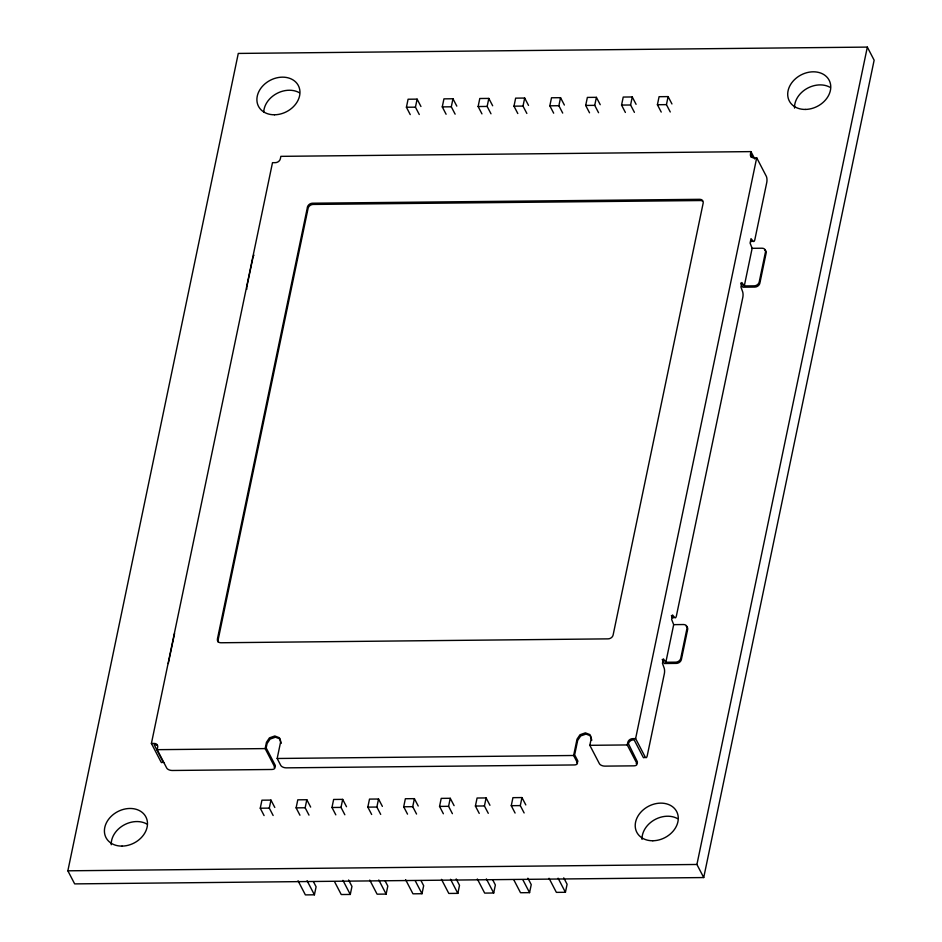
<?xml version="1.0" encoding="UTF-8"?>
<svg xmlns="http://www.w3.org/2000/svg" width="942" height="942" viewBox="0 0 942 942"><rect width="100%" height="100%" fill="white"/><g stroke="black" fill="none" stroke-linecap="round" stroke-linejoin="round"><path stroke-width="1.41" d="M67.859 870.808L238.279 53.435L867.335 47.1L874.141 60.182L703.721 877.555L74.665 883.89L67.859 870.808L696.915 864.473L703.721 877.555M162.483 762.125A4.498 1.495 89.4 0 1 160.976 761.878L151.403 743.473L272.497 162.683L275.311 162.66A4.498 3.544 -27.5 0 0 280.339 158.857L280.857 156.348L750.951 151.615L754.789 158.974M168.288 663.521L174.576 633.413M750.951 151.615L750.433 154.123A4.498 3.544 -27.5 0 0 753.883 157.844L756.709 157.809L766.282 176.213A4.498 1.495 89.4 0 1 766.776 182.43L754.872 239.504A4.498 1.495 89.4 0 1 752.811 240.811L751.021 238.656L750.091 243.083L752.14 248.311L762.031 248.217A4.498 3.544 -27.5 0 1 765.481 251.938L759.205 282.035A4.498 3.544 -27.5 0 1 754.177 285.85L744.298 285.944L741.86 282.553L740.942 286.992L742.355 290.984A4.498 1.495 89.4 0 1 742.849 297.201L676.415 615.821A4.498 1.495 89.4 0 1 674.354 617.14L672.553 614.973L671.634 619.412L673.683 624.64L683.562 624.534A4.498 3.544 -27.5 0 1 687.012 628.255L680.736 658.364A4.498 3.544 -27.5 0 1 675.72 662.167L665.841 662.261L663.404 658.882L662.473 663.309L663.886 667.313A4.498 1.495 89.4 0 1 664.381 673.53L647.248 755.696A4.498 1.495 89.4 0 1 645.188 757.003L635.614 738.599L632.788 738.634A4.498 3.544 -27.5 0 0 627.772 742.437L627.242 744.945L636.827 763.35A4.498 2.32 11.8 0 1 633.872 765.846L604.929 766.129A4.498 2.32 11.8 0 1 599.418 763.726L589.833 745.322L591.14 739.046L589.998 734.63L585.394 732.852L580.013 734.736L577.022 739.187L573.631 755.496L577.246 762.455A4.498 2.32 11.8 0 1 574.29 764.951L286.297 767.848A4.498 2.32 11.8 0 1 280.787 765.434L277.172 758.487L280.575 742.178L279.433 737.763L274.817 735.973L269.447 737.857L266.456 742.32L265.149 748.596L274.723 766.988A4.498 2.32 11.8 0 1 271.767 769.484L172.245 770.485A4.498 2.32 11.8 0 1 166.734 768.083L157.149 749.679L157.679 747.171A4.498 3.544 -27.5 0 0 154.229 743.45L151.403 743.473M264.09 815.572L260.263 808.212L261.935 800.182L270.966 800.099L274.805 807.459M410.241 114.606L406.414 107.247L408.086 99.228L417.118 99.134L420.944 106.493M273.133 815.489L269.294 808.118L270.966 800.099M419.272 114.524L415.446 107.164L417.118 99.134M299.945 815.219L296.118 807.859L297.79 799.829L306.821 799.734L310.66 807.094M446.096 114.253L442.269 106.893L443.941 98.863L452.972 98.769L456.811 106.128M308.988 815.124L305.149 807.765L306.821 799.734M455.127 114.159L451.3 106.799L452.972 98.769M335.811 814.854L331.973 807.494L333.645 799.464L342.688 799.369L346.515 806.729M481.951 113.888L478.124 106.528L479.796 98.498L488.827 98.415L492.666 105.775M298.049 880.794L305.385 894.9L314.416 894.806L316.1 886.775L313.427 881.653M344.843 814.759L341.004 807.4L342.688 799.369M490.994 113.794L487.155 106.434L488.827 98.415M371.666 814.489L367.827 807.129L369.511 799.099L378.543 799.016L382.37 806.376M517.806 113.535L513.979 106.163L515.651 98.145L524.694 98.05L528.521 105.41M334.575 881.724L341.24 894.535L350.283 894.453L351.955 886.422L348.611 880.005M380.698 814.406L376.871 807.047L378.543 799.016M526.849 113.44L523.01 106.081L524.694 98.05M407.521 814.135L403.694 806.776L405.366 798.745L414.398 798.651L418.224 806.011M553.672 113.17L549.834 105.81L551.506 97.78L560.549 97.685L564.376 105.045M369.759 880.075L377.094 894.182L386.138 894.088L387.81 886.057L385.137 880.935M416.552 814.041L412.726 806.682L414.398 798.651M562.704 113.075L558.877 105.716L560.549 97.685M443.376 813.77L439.549 806.411L441.221 798.38L450.252 798.286L454.091 805.646M589.527 112.804L585.688 105.445L587.372 97.415L596.404 97.332L600.231 104.692M405.613 879.71L412.961 893.817L421.992 893.722L423.665 885.704L420.992 880.57M452.407 813.676L448.58 806.317L450.252 798.286M598.559 112.71L594.732 105.351L596.404 97.332M479.231 813.405L475.404 806.046L477.076 798.015L486.107 797.933L489.946 805.292M625.382 112.451L621.555 105.08L623.227 97.061L632.259 96.967L636.086 104.326M441.468 879.357L448.816 893.452L457.847 893.369L459.519 885.339L456.187 878.933M488.274 813.323L484.435 805.963L486.107 797.933M634.413 112.357L630.587 104.998L632.259 96.967M515.086 813.052L511.259 805.693L512.931 797.662L521.974 797.568L525.801 804.927M661.237 112.086L657.41 104.727L659.082 96.696L668.113 96.602L671.952 103.961M477.335 878.992L484.671 893.098L493.702 893.004L495.374 884.974L492.713 879.852M524.129 812.958L520.29 805.598L521.974 797.568M670.268 111.992L666.441 104.633L668.113 96.602M513.849 879.91L520.526 892.733L529.569 892.639L531.241 884.62L527.897 878.203M549.045 878.274L556.381 892.368L565.424 892.286L567.096 884.255L563.752 877.85M635.614 738.599L756.709 157.809M665.841 662.261L673.683 624.64M744.298 285.944L752.14 248.311M696.915 864.473L867.335 47.1M406.414 107.247L415.446 107.164M442.269 106.893L451.3 106.799M478.124 106.528L487.155 106.434M513.979 106.163L523.01 106.081M549.834 105.81L558.877 105.716M585.688 105.445L594.732 105.351M621.555 105.08L630.587 104.998M657.41 104.727L666.441 104.633M157.149 749.679L265.149 748.596M589.833 745.322L627.242 744.945M277.172 758.487L573.631 755.496M260.263 808.212L269.294 808.118M296.118 807.859L305.149 807.765M331.973 807.494L341.004 807.4M367.827 807.129L376.871 807.047M403.694 806.776L412.726 806.682M439.549 806.411L448.58 806.317M475.404 806.046L484.435 805.963M511.259 805.693L520.29 805.598M752.481 157.173L751.198 154.724L751.068 155.348A4.498 3.544 -27.5 0 0 751.245 157.22M740.695 283.106L742.814 287.192L754.825 287.075A4.498 3.544 -27.5 0 0 759.841 283.271L766.117 253.162A4.498 3.544 -27.5 0 0 764.68 249.924M671.387 615.526L672.235 617.151A4.498 1.495 89.4 0 0 673.73 617.399M662.226 659.424L664.357 663.509L676.356 663.392A4.498 3.544 -27.5 0 0 681.372 659.588L687.648 629.48A4.498 3.544 -27.5 0 0 686.212 626.242M558.076 878.179L565.424 892.286M522.892 879.828L529.569 892.639M486.366 878.898L493.702 893.004M450.512 879.263L457.847 893.369M415.316 880.911L421.992 893.722M378.79 879.981L386.138 894.088M342.935 880.346L350.283 894.453M307.08 880.711L314.416 894.806M591.788 740.271L590.634 735.867L586.03 734.077L580.661 735.961L577.67 740.424L574.655 754.848L577.634 760.571A4.498 2.32 11.8 0 1 576.622 762.714M281.211 743.403L280.068 738.987L275.464 737.197L270.083 739.093L267.092 743.544L266.174 747.936L275.123 765.104A4.498 2.32 11.8 0 1 274.11 767.259M794.53 108.083A22.467 17.698 -27.5 0 1 806.635 88.689A22.467 17.698 -27.5 0 1 830.032 87.3M263.725 112.027A22.467 17.698 -27.5 0 1 276.583 93.611A22.467 17.698 -27.5 0 1 299.226 92.646M111.25 844.75A22.467 17.698 -27.5 0 1 123.355 825.357A22.467 17.698 -27.5 0 1 146.752 823.967M642.044 839.404A22.467 17.698 -27.5 0 1 654.16 820.011A22.467 17.698 -27.5 0 1 677.545 818.622M752.199 241.081A4.498 1.495 89.4 0 1 750.692 240.834M246.934 289.076A4.498 3.544 -27.5 0 1 246.757 287.192L253.033 257.095A4.498 3.544 -27.5 0 1 253.987 255.2M163.837 762.573A4.498 1.495 89.4 0 1 163.096 761.854L154.158 744.686L154.865 744.675A4.498 3.544 -27.5 0 1 156.878 745.157M218.226 642.138A4.498 3.544 -27.5 0 1 218.049 640.266L308.116 208.253A4.498 3.544 -27.5 0 1 313.144 204.438L700.365 200.54A4.498 3.544 -27.5 0 1 702.379 201.023M644.575 757.262A4.498 1.495 89.4 0 1 643.068 757.027L634.131 739.847L633.424 739.859A4.498 3.544 -27.5 0 0 628.408 743.662L637.216 761.466A4.498 2.32 11.8 0 1 636.203 763.609M307.481 207.016L217.414 639.041A4.498 3.544 -27.5 0 0 220.864 642.762L608.085 638.864A4.498 3.544 -27.5 0 0 613.112 635.061L703.179 203.036A4.498 3.544 -27.5 0 0 699.729 199.315L312.508 203.213A4.498 3.544 -27.5 0 0 307.481 207.016M652.83 840.759A22.467 17.698 -27.5 0 0 677.051 812.345A22.467 17.698 -27.5 0 0 640.372 812.722A22.467 17.698 -27.5 0 0 652.83 840.759M122.036 846.104A22.467 17.698 -27.5 0 0 146.257 817.691A22.467 17.698 -27.5 0 0 109.578 818.056A22.467 17.698 -27.5 0 0 122.036 846.104M274.511 114.783A22.467 17.698 -27.5 0 0 298.732 86.37A22.467 17.698 -27.5 0 0 262.053 86.746A22.467 17.698 -27.5 0 0 274.511 114.783M805.304 109.437A22.467 17.698 -27.5 0 0 829.537 81.024A22.467 17.698 -27.5 0 0 792.858 81.401A22.467 17.698 -27.5 0 0 805.304 109.437"/></g></svg>
